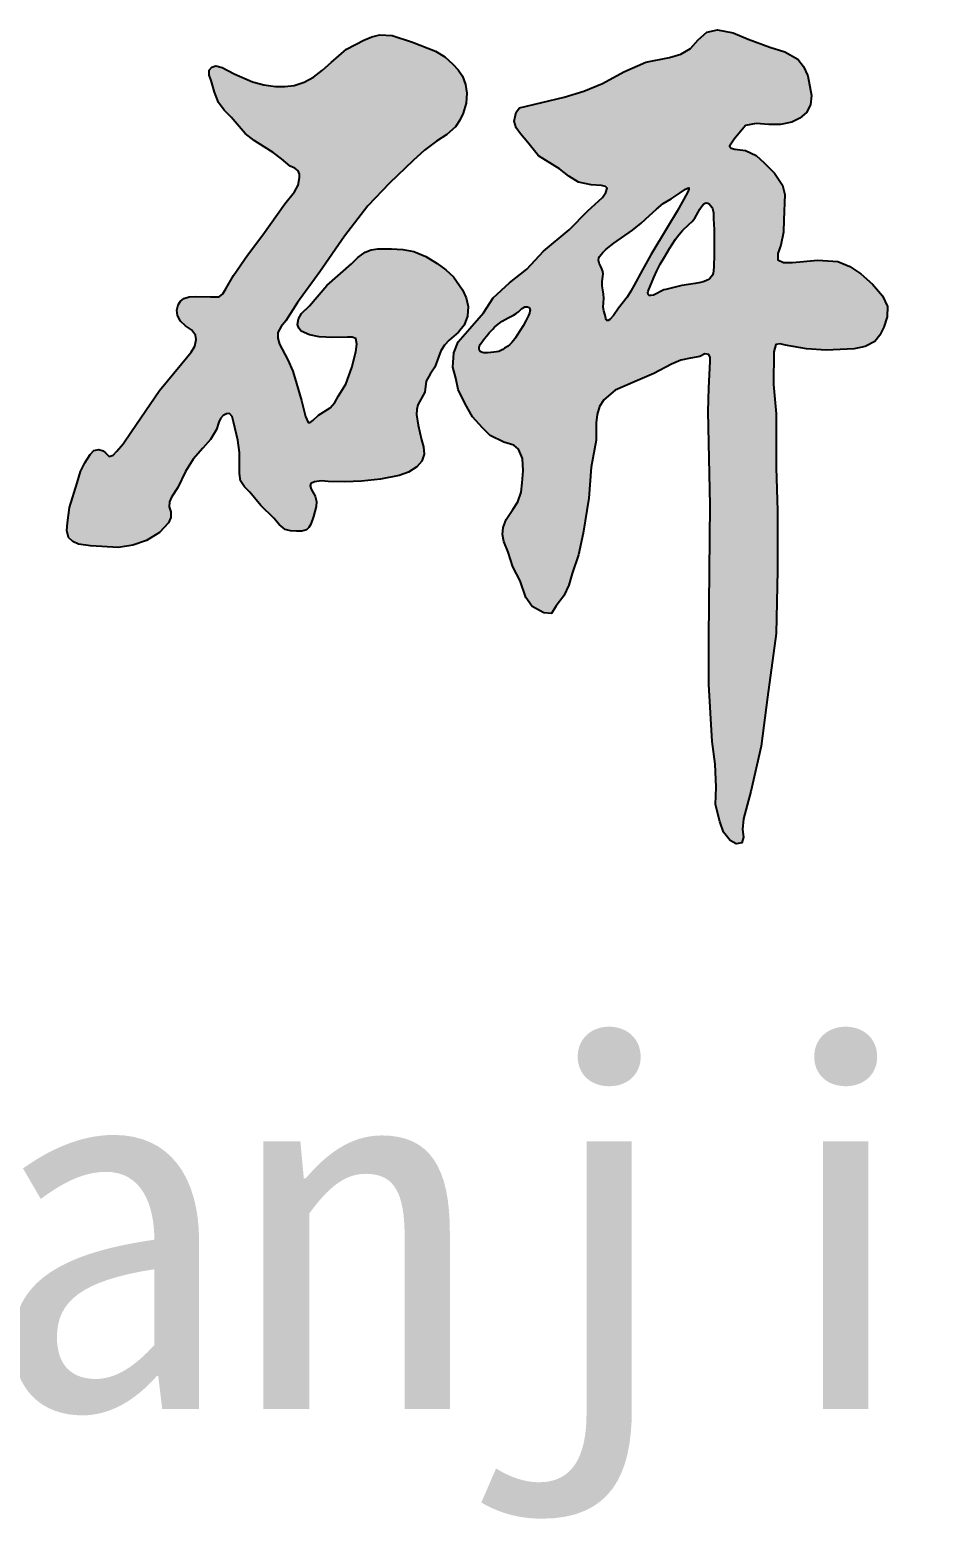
# Model space of a CAD drawing. Extents: x -137808 to 103746506, y -332957 to -111547.
# Drawn here: x -69057 to -68598, y -162863 to -162100 of the extents above; entities that cross this region are included whole.
import ezdxf

# ---------------------------------------------------------------- set-up
doc = ezdxf.new("R2010")
doc.units = 0
doc.header["$LTSCALE"] = 25
doc.header["$MEASUREMENT"] = 0
doc.layers.get('0').update_dxf_attribs({"linetype": 'CONTINUOUS'})
doc.styles.add('宋体', font='', dxfattribs={"width": 0.8})
doc.styles.get('宋体').set_extended_font_data('SimSun')

# ---------------------------------------------------------------- blocks, each defined once
blk = doc.blocks.new('tjnhty')
h = blk.add_hatch(color=256)
h.paths.add_polyline_path([(1271577.52, -1744027.78), (1271575, -1744022.31), (1271569.94, -1744016.24), (1271563.92, -1744011.09), (1271558.3, -1744007.26), (1271552.12, -1744004.68), (1271542.06, -1744004.1), (1271529.09, -1744005.27), (1271524.53, -1744005.25), (1271521.51, -1744003.95), (1271521.58, -1744000.66), (1271523.11, -1743996.38), (1271524.43, -1743989.75), (1271524.72, -1743983.56), (1271525.15, -1743970.6), (1271524, -1743965.76), (1271519.91, -1743959.67), (1271514.61, -1743954.39), (1271510.57, -1743950.62), (1271505.05, -1743948.13), (1271499.73, -1743947.44), (1271497.75, -1743946.95), (1271496.97, -1743945.99), (1271499.28, -1743942.37), (1271505.05, -1743935.45), (1271510.52, -1743934.45), (1271516.92, -1743934.96), (1271523.01, -1743934.92), (1271528.78, -1743933.64), (1271532.88, -1743931.71), (1271536.2, -1743928.86), (1271538.22, -1743924.83), (1271538.8, -1743920.1), (1271536.86, -1743910.08), (1271534.74, -1743905.34), (1271531.75, -1743901.52), (1271525.19, -1743897.8), (1271517.57, -1743895.42), (1271506.37, -1743891.31), (1271498.8, -1743888.18), (1271490.87, -1743886.69), (1271485.43, -1743887.85), (1271481.02, -1743891.65), (1271477.02, -1743896.08), (1271472.11, -1743899.08), (1271466.39, -1743900.75), (1271454.28, -1743903.17), (1271442.97, -1743908.11), (1271432.19, -1743914.04), (1271422.57, -1743917.94), (1271412.57, -1743920.96), (1271389.83, -1743926.39), (1271388.05, -1743928.57), (1271387.08, -1743933.18), (1271388.12, -1743936.6), (1271390.24, -1743939.74), (1271394.13, -1743944.11), (1271399.47, -1743950.91), (1271410.16, -1743957.46), (1271414.9, -1743961.27), (1271419.85, -1743964.26), (1271426.28, -1743965.7), (1271431.63, -1743966), (1271433.63, -1743966.45), (1271434.57, -1743967.44), (1271433.9, -1743969.57), (1271432.07, -1743972.06), (1271424.74, -1743979), (1271415.1, -1743988.63), (1271401.98, -1743999.42), (1271393.5, -1744008.67), (1271384.62, -1744015.7), (1271376.42, -1744023.22), (1271371.37, -1744030.98), (1271364.38, -1744038.94), (1271358.55, -1744045.74), (1271356.22, -1744051.37), (1271355.83, -1744058.55), (1271357.39, -1744064.18), (1271358.55, -1744070.01), (1271362.05, -1744077.38), (1271365.88, -1744083.98), (1271370.89, -1744089.52), (1271374.83, -1744093.46), (1271381.74, -1744096.8), (1271386.83, -1744098.32), (1271389.34, -1744100.44), (1271391.31, -1744105.22), (1271391.66, -1744111.42), (1271391.16, -1744117.64), (1271390.61, -1744122.43), (1271388.87, -1744127.23), (1271386.36, -1744131.15), (1271382.98, -1744136.38), (1271381.46, -1744140.3), (1271381.21, -1744143.9), (1271381.89, -1744147.48), (1271384.07, -1744153.04), (1271386.4, -1744160.38), (1271390.12, -1744167.64), (1271392.98, -1744176.02), (1271396.18, -1744180.69), (1271402.14, -1744183.89), (1271406.04, -1744184.23), (1271408.55, -1744180.34), (1271412.35, -1744175.24), (1271414.92, -1744169.84), (1271416.71, -1744163.87), (1271419.89, -1744154.35), (1271422.27, -1744143.23), (1271425.25, -1744125.36), (1271426.44, -1744109.68), (1271428.83, -1744095.78), (1271428.97, -1744087.02), (1271429.35, -1744082.75), (1271430.56, -1744078.73), (1271432.8, -1744075.21), (1271438.56, -1744070.41), (1271448.8, -1744065.93), (1271458.41, -1744061.78), (1271467.39, -1744057.05), (1271472.04, -1744055.14), (1271476.97, -1744054.07), (1271481.74, -1744053.21), (1271484.32, -1744051.88), (1271486.35, -1744052.2), (1271487.12, -1744053.71), (1271487.14, -1744055.79), (1271486.32, -1744069.22), (1271486.03, -1744081.16), (1271487.07, -1744128.95), (1271486.43, -1744196.3), (1271486.43, -1744220.46), (1271488.05, -1744249.49), (1271489.56, -1744261.13), (1271490.07, -1744272.84), (1271489.83, -1744281.65), (1271492.05, -1744290.22), (1271493.95, -1744295.77), (1271497.21, -1744299.89), (1271500.38, -1744301.72), (1271503.16, -1744301.24), (1271504.06, -1744298.34), (1271503.56, -1744294.42), (1271504.1, -1744288.96), (1271507.89, -1744274.97), (1271513.14, -1744251.95), (1271516.35, -1744226.88), (1271520.75, -1744194.49), (1271521.34, -1744162.3), (1271521.34, -1744131.89), (1271520.75, -1744109.83), (1271520.75, -1744082.4), (1271519.44, -1744067.42), (1271519.46, -1744050.85), (1271520.62, -1744047.12), (1271522.77, -1744046.75), (1271525.52, -1744047.36), (1271536.25, -1744049.22), (1271546.27, -1744049.92), (1271560.49, -1744049.22), (1271566.14, -1744048.02), (1271570.99, -1744045.49), (1271573.67, -1744042.25), (1271575.65, -1744038.27), (1271577.39, -1744033.01)])
h.paths.add_polyline_path([(1271488.21, -1744011.64), (1271487.61, -1744012.57), (1271486.82, -1744013.39), (1271485.89, -1744014.08), (1271484.88, -1744014.64), (1271483.54, -1744015.17), (1271482.17, -1744015.54), (1271479.37, -1744015.98), (1271475.94, -1744016.4), (1271472.54, -1744016.98), (1271466.53, -1744018.48), (1271464.4, -1744018.95), (1271463.36, -1744019.25), (1271462.36, -1744019.64), (1271459.19, -1744021.48), (1271458.1, -1744021.95), (1271456.86, -1744022.14), (1271455.98, -1744022.04), (1271455.36, -1744021.64), (1271455.25, -1744020.77), (1271455.52, -1744019.81), (1271458.29, -1744012.86), (1271459.83, -1744009.46), (1271461.53, -1744006.14), (1271463.89, -1744002.12), (1271466.36, -1743998.15), (1271469.37, -1743993.39), (1271471.02, -1743991.11), (1271472.87, -1743988.98), (1271476.21, -1743985.88), (1271477.81, -1743984.32), (1271479.21, -1743982.65), (1271480.11, -1743981.19), (1271480.93, -1743979.65), (1271481.8, -1743978.07), (1271482.87, -1743976.48), (1271484.16, -1743975.08), (1271485.43, -1743974.7), (1271486.61, -1743975.43), (1271487.31, -1743976.15), (1271488.09, -1743977.3), (1271488.47, -1743978.46), (1271488.71, -1743979.95), (1271488.71, -1743982.98), (1271489.04, -1743988.48), (1271489.09, -1743991.73), (1271489.04, -1743994.98), (1271489.04, -1744001.31), (1271488.88, -1744007.31), (1271488.77, -1744009.56), (1271488.58, -1744010.64)], flags=16)
h.paths.add_polyline_path([(1271456.83, -1744001.32), (1271452.5, -1744009.01), (1271448.32, -1744016.81), (1271446.61, -1744019.95), (1271444.65, -1744022.98), (1271440.32, -1744028.48), (1271437.82, -1744032.31), (1271435.94, -1744034.28), (1271435.03, -1744034.84), (1271434.14, -1744034.8), (1271433.79, -1744033.75), (1271433.48, -1744032.14), (1271432.89, -1744029.95), (1271432.48, -1744027.98), (1271432.58, -1744025.77), (1271432.81, -1744023.48), (1271432.7, -1744021.34), (1271432.37, -1744019.23), (1271432.05, -1744017.12), (1271431.98, -1744014.98), (1271432.31, -1744012.36), (1271432.42, -1744011.06), (1271432.31, -1744009.81), (1271431.83, -1744008.42), (1271431.13, -1744007.04), (1271430.48, -1744005.64), (1271430.15, -1744004.15), (1271430.22, -1744003.09), (1271430.65, -1744002.15), (1271432.26, -1744000.24), (1271434.05, -1743998.47), (1271437.98, -1743995.32), (1271447.49, -1743988.82), (1271451.9, -1743985.24), (1271456.16, -1743981.32), (1271459.65, -1743978.03), (1271463.16, -1743975.15), (1271467.12, -1743972.76), (1271471.84, -1743969.82), (1271474.49, -1743967.93), (1271475.54, -1743967.3), (1271476.17, -1743967.15), (1271476.23, -1743967.85), (1271475.66, -1743969.29), (1271473.67, -1743972.99), (1271470.17, -1743979.15), (1271465.33, -1743987.32)], flags=16)
h.paths.add_polyline_path([(1271394.83, -1744031.08), (1271394.41, -1744032.21), (1271393.74, -1744033.73), (1271393.05, -1744035.07), (1271391.63, -1744037.5), (1271388.59, -1744042.39), (1271387.75, -1744043.64), (1271386.86, -1744044.84), (1271385.92, -1744045.97), (1271384.88, -1744047.02), (1271383.61, -1744048.06), (1271382.23, -1744049), (1271381.26, -1744049.6), (1271380.25, -1744050.13), (1271379.21, -1744050.56), (1271378.13, -1744050.85), (1271376.68, -1744051.03), (1271375.22, -1744051.12), (1271373.47, -1744051.28), (1271372.57, -1744051.31), (1271371.28, -1744051.23), (1271369.98, -1744050.81), (1271369.13, -1744049.91), (1271369.16, -1744048.17), (1271369.8, -1744047.02), (1271371.99, -1744044.07), (1271373.12, -1744042.62), (1271374.29, -1744041.2), (1271376.14, -1744039.21), (1271377.12, -1744038.27), (1271378.13, -1744037.36), (1271379.54, -1744036.25), (1271381, -1744035.22), (1271382.52, -1744034.27), (1271384.09, -1744033.4), (1271386.74, -1744032.04), (1271388.03, -1744031.27), (1271389.25, -1744030.36), (1271391.02, -1744028.75), (1271392.21, -1744027.99), (1271393.09, -1744027.84), (1271394.43, -1744027.95), (1271395.08, -1744028.71), (1271395.18, -1744029.68)], flags=16)
h.paths.add_polyline_path([(1271337.36, -1744080.21), (1271337.99, -1744077.75), (1271341.53, -1744071.46), (1271342.26, -1744065.85), (1271344.18, -1744062.14), (1271346.6, -1744058.56), (1271349.73, -1744050.23), (1271351.54, -1744047.35), (1271353.9, -1744044.86), (1271358.76, -1744040.86), (1271361.54, -1744037.22), (1271363.3, -1744032.59), (1271363.62, -1744027.68), (1271362.58, -1744023.31), (1271360.67, -1744019.18), (1271356.15, -1744012.58), (1271352.23, -1744008.98), (1271347.82, -1744005.82), (1271341.99, -1744002.17), (1271335.84, -1743999.57), (1271330.34, -1743998.65), (1271324.55, -1743998.36), (1271317.45, -1743998.29), (1271314.08, -1743998.78), (1271311.01, -1743999.92), (1271307.41, -1744002.66), (1271304.06, -1744005.99), (1271291.56, -1744016.92), (1271282.74, -1744027.35), (1271278.67, -1744031.21), (1271277.04, -1744033.92), (1271276.63, -1744036.91), (1271277.26, -1744038.72), (1271278.46, -1744040.23), (1271282.6, -1744042.13), (1271287.56, -1744043.21), (1271294.41, -1744043.48), (1271302.01, -1744043.28), (1271304.48, -1744043.29), (1271306.28, -1744044.09), (1271306.78, -1744046.97), (1271306.34, -1744050.79), (1271304.27, -1744058.88), (1271301.2, -1744067.29), (1271297.49, -1744073.3), (1271295.51, -1744076.65), (1271293.22, -1744079.42), (1271287.32, -1744083.03), (1271284.32, -1744085.89), (1271283.01, -1744086.85), (1271281.96, -1744086.85), (1271280.65, -1744083.79), (1271278.54, -1744075.62), (1271276.07, -1744066.99), (1271274.14, -1744060.74), (1271271.67, -1744054.84), (1271267.44, -1744046.91), (1271266.54, -1744043.89), (1271266.56, -1744040.93), (1271268.17, -1744037.85), (1271270.56, -1744035), (1271276.6, -1744025.6), (1271287.96, -1744009.99), (1271300.57, -1743991.89), (1271312.43, -1743976.43), (1271323.42, -1743964.75), (1271335.54, -1743953.2), (1271341.33, -1743948.06), (1271347.51, -1743943.35), (1271352.65, -1743939.96), (1271357.19, -1743936.03), (1271359.43, -1743932.77), (1271361.11, -1743929.1), (1271362.57, -1743924.09), (1271363.01, -1743918.94), (1271362.33, -1743914.44), (1271360.66, -1743910.22), (1271358.49, -1743906.98), (1271355.85, -1743904.08), (1271351.64, -1743900.44), (1271346.96, -1743897.5), (1271335.16, -1743892.98), (1271324.87, -1743889.52), (1271318.48, -1743889.26), (1271314.39, -1743890.26), (1271310.42, -1743891.83), (1271301.49, -1743896.44), (1271293.66, -1743903.36), (1271289.31, -1743907.23), (1271284.63, -1743910.68), (1271279.93, -1743913.27), (1271274.9, -1743914.99), (1271270.12, -1743915.6), (1271265.26, -1743915.49), (1271259.3, -1743914.71), (1271253.52, -1743913.19), (1271244.29, -1743909.08), (1271238.07, -1743905.87), (1271234.88, -1743904.95), (1271232.82, -1743905.69), (1271231.43, -1743907.27), (1271231.44, -1743909.73), (1271232.46, -1743912.4), (1271234.24, -1743918.34), (1271236.22, -1743923.69), (1271239.2, -1743927.54), (1271242.72, -1743931.21), (1271249.91, -1743939.42), (1271254.47, -1743943.08), (1271259.5, -1743946.26), (1271264.14, -1743949.13), (1271268.4, -1743952.42), (1271272.85, -1743956.18), (1271275.12, -1743957.22), (1271276.95, -1743958.57), (1271277.56, -1743960.15), (1271277.64, -1743961.99), (1271276.81, -1743965.79), (1271275.02, -1743969.17), (1271270.11, -1743975.33), (1271258.81, -1743991.07), (1271251.06, -1744001.45), (1271243.84, -1744011.96), (1271240.04, -1744018.74), (1271238.5, -1744021.19), (1271236.51, -1744022.82), (1271232.16, -1744022.82), (1271224.28, -1744022.54), (1271221.33, -1744022.76), (1271218.58, -1744023.63), (1271216.83, -1744025), (1271215.59, -1744026.89), (1271214.96, -1744029.59), (1271215.32, -1744032.32), (1271216.9, -1744035.15), (1271219.39, -1744037.47), (1271222.46, -1744039.67), (1271224.55, -1744042.36), (1271224.83, -1744044.53), (1271224.1, -1744047.95), (1271222.38, -1744051.06), (1271217.49, -1744056.74), (1271206.08, -1744070.59), (1271191.92, -1744091.39), (1271187.61, -1744097.64), (1271184.38, -1744101.51), (1271182.47, -1744103.45), (1271180.49, -1744104.1), (1271178.55, -1744102.38), (1271177.48, -1744101.3), (1271175.14, -1744100.55), (1271172.73, -1744101.08), (1271170.79, -1744103.24), (1271168.04, -1744107.46), (1271165.84, -1744111.85), (1271164.11, -1744117.67), (1271160.23, -1744130.16), (1271159.15, -1744137.92), (1271158.91, -1744141.9), (1271159.8, -1744145.46), (1271161.91, -1744147.57), (1271164.76, -1744148.9), (1271171.01, -1744149.77), (1271185.24, -1744150.63), (1271192.56, -1744149.45), (1271199.46, -1744146.96), (1271206.15, -1744142.87), (1271210.7, -1744138.01), (1271211.96, -1744135.2), (1271211.97, -1744132.32), (1271211.09, -1744129.77), (1271211.17, -1744127.29), (1271212.26, -1744124.86), (1271215.54, -1744120.03), (1271219.48, -1744111.82), (1271223.34, -1744105.61), (1271228.2, -1744099.85), (1271232.22, -1744095.43), (1271235.21, -1744090.45), (1271236.41, -1744086.59), (1271237.27, -1744084.79), (1271238.63, -1744083.27), (1271240.29, -1744082.36), (1271241.89, -1744082.25), (1271243.24, -1744083.86), (1271243.94, -1744086.52), (1271246.16, -1744095.92), (1271246.95, -1744102.21), (1271247.02, -1744108.91), (1271246.89, -1744112.92), (1271247.53, -1744116.61), (1271249.52, -1744119.63), (1271252.15, -1744122.42), (1271257.9, -1744129.19), (1271264.48, -1744135.66), (1271267.21, -1744138.88), (1271270.29, -1744141.37), (1271272.98, -1744142.13), (1271276, -1744142.32), (1271278.77, -1744142.26), (1271281.15, -1744141.56), (1271282.41, -1744140.38), (1271283.34, -1744138.73), (1271284.67, -1744134.8), (1271286.13, -1744129.62), (1271286.23, -1744127.07), (1271285.49, -1744124.39), (1271283.52, -1744120.78), (1271282.97, -1744119.19), (1271283.34, -1744117.94), (1271285.18, -1744117.02), (1271288.76, -1744116.6), (1271292.24, -1744116.87), (1271300.72, -1744117.14), (1271309.28, -1744116.72), (1271318.96, -1744115.73), (1271328.48, -1744113.8), (1271333.17, -1744112.17), (1271337.38, -1744109.51), (1271339.93, -1744106.48), (1271341.22, -1744102.91), (1271340.89, -1744099.31), (1271339.84, -1744095.7), (1271338.15, -1744088.18), (1271337.31, -1744082.83)])
at = {"color": 7}
for points in [[(1271238.07, -1743905.87), (1271244.29, -1743909.08), (1271253.52, -1743913.19), (1271259.3, -1743914.71), (1271265.26, -1743915.49), (1271270.12, -1743915.6), (1271274.9, -1743914.99), (1271279.93, -1743913.27), (1271284.63, -1743910.68), (1271289.31, -1743907.23), (1271293.66, -1743903.36), (1271301.49, -1743896.44), (1271310.42, -1743891.83), (1271314.39, -1743890.26), (1271318.48, -1743889.26), (1271324.87, -1743889.52), (1271335.16, -1743892.98), (1271346.96, -1743897.5), (1271351.64, -1743900.44), (1271355.85, -1743904.08), (1271358.49, -1743906.98), (1271360.66, -1743910.22), (1271362.33, -1743914.44), (1271363.01, -1743918.94), (1271362.57, -1743924.09), (1271361.11, -1743929.1), (1271359.43, -1743932.77), (1271357.19, -1743936.03), (1271352.65, -1743939.96), (1271347.51, -1743943.35), (1271341.33, -1743948.06), (1271335.54, -1743953.2), (1271323.42, -1743964.75), (1271312.43, -1743976.43), (1271300.57, -1743991.89), (1271287.96, -1744009.99), (1271276.6, -1744025.6), (1271270.56, -1744035), (1271268.17, -1744037.85), (1271266.56, -1744040.93), (1271266.54, -1744043.89), (1271267.44, -1744046.91), (1271271.67, -1744054.84), (1271274.14, -1744060.74), (1271276.07, -1744066.99), (1271278.54, -1744075.62), (1271280.65, -1744083.79), (1271281.96, -1744086.85), (1271283.01, -1744086.85), (1271284.32, -1744085.89), (1271287.32, -1744083.03), (1271293.22, -1744079.42), (1271295.51, -1744076.65), (1271297.49, -1744073.3), (1271301.2, -1744067.29), (1271304.27, -1744058.88), (1271306.34, -1744050.79), (1271306.78, -1744046.97), (1271306.28, -1744044.09), (1271304.48, -1744043.29), (1271302.01, -1744043.28), (1271294.41, -1744043.48), (1271287.56, -1744043.21), (1271282.6, -1744042.13), (1271278.46, -1744040.23), (1271277.26, -1744038.72), (1271276.63, -1744036.91), (1271277.04, -1744033.92), (1271278.67, -1744031.21), (1271282.74, -1744027.35), (1271291.56, -1744016.92), (1271304.06, -1744005.99), (1271307.41, -1744002.66), (1271311.01, -1743999.92), (1271314.08, -1743998.78), (1271317.45, -1743998.29), (1271324.55, -1743998.36), (1271330.34, -1743998.65), (1271335.84, -1743999.57), (1271341.99, -1744002.17), (1271347.82, -1744005.82), (1271352.23, -1744008.98), (1271356.15, -1744012.58), (1271360.67, -1744019.18), (1271362.58, -1744023.31), (1271363.62, -1744027.68), (1271363.3, -1744032.59), (1271361.54, -1744037.22), (1271358.76, -1744040.86), (1271353.9, -1744044.86), (1271351.54, -1744047.35), (1271349.73, -1744050.23), (1271346.6, -1744058.56), (1271344.18, -1744062.14), (1271342.26, -1744065.85), (1271341.53, -1744071.46), (1271337.99, -1744077.75), (1271337.36, -1744080.21), (1271337.31, -1744082.83), (1271338.15, -1744088.18), (1271339.84, -1744095.7), (1271340.89, -1744099.31), (1271341.22, -1744102.91), (1271339.93, -1744106.48), (1271337.38, -1744109.51), (1271333.17, -1744112.17), (1271328.48, -1744113.8), (1271318.96, -1744115.73), (1271309.28, -1744116.72), (1271300.72, -1744117.14), (1271292.24, -1744116.87), (1271288.76, -1744116.6), (1271285.18, -1744117.02), (1271283.34, -1744117.94), (1271282.97, -1744119.19), (1271283.52, -1744120.78), (1271285.49, -1744124.39), (1271286.23, -1744127.07), (1271286.13, -1744129.62), (1271284.67, -1744134.8), (1271283.34, -1744138.73), (1271282.41, -1744140.38), (1271281.15, -1744141.56), (1271278.77, -1744142.26), (1271276, -1744142.32), (1271272.98, -1744142.13), (1271270.29, -1744141.37), (1271267.21, -1744138.88), (1271264.48, -1744135.66), (1271257.9, -1744129.19), (1271252.15, -1744122.42), (1271249.52, -1744119.63), (1271247.53, -1744116.61), (1271246.89, -1744112.92), (1271247.02, -1744108.91), (1271246.95, -1744102.21), (1271246.16, -1744095.92), (1271243.94, -1744086.52), (1271243.24, -1744083.86), (1271241.89, -1744082.25), (1271240.29, -1744082.36), (1271238.63, -1744083.27), (1271237.27, -1744084.79), (1271236.41, -1744086.59), (1271235.21, -1744090.45), (1271232.22, -1744095.43), (1271228.2, -1744099.85), (1271223.34, -1744105.61), (1271219.48, -1744111.82), (1271215.54, -1744120.03), (1271212.26, -1744124.86), (1271211.17, -1744127.29), (1271211.09, -1744129.77), (1271211.97, -1744132.32), (1271211.96, -1744135.2), (1271210.7, -1744138.01), (1271206.15, -1744142.87), (1271199.46, -1744146.96), (1271192.56, -1744149.45), (1271185.24, -1744150.63), (1271171.01, -1744149.77), (1271164.76, -1744148.9), (1271161.91, -1744147.57), (1271159.8, -1744145.46), (1271158.91, -1744141.9), (1271159.15, -1744137.92), (1271160.23, -1744130.16), (1271164.11, -1744117.67), (1271165.84, -1744111.85), (1271168.04, -1744107.46), (1271170.79, -1744103.24), (1271172.73, -1744101.08), (1271175.14, -1744100.55), (1271177.48, -1744101.3), (1271178.55, -1744102.38), (1271180.49, -1744104.1), (1271182.47, -1744103.45), (1271184.38, -1744101.51), (1271187.61, -1744097.64), (1271191.92, -1744091.39), (1271206.08, -1744070.59), (1271217.49, -1744056.74), (1271222.38, -1744051.06), (1271224.1, -1744047.95), (1271224.83, -1744044.53), (1271224.55, -1744042.36), (1271222.46, -1744039.67), (1271219.39, -1744037.47), (1271216.9, -1744035.15), (1271215.32, -1744032.32), (1271214.96, -1744029.59), (1271215.59, -1744026.89), (1271216.83, -1744025), (1271218.58, -1744023.63), (1271221.33, -1744022.76), (1271224.28, -1744022.54), (1271232.16, -1744022.82), (1271236.51, -1744022.82), (1271238.5, -1744021.19), (1271240.04, -1744018.74), (1271243.84, -1744011.96), (1271251.06, -1744001.45), (1271258.81, -1743991.07), (1271270.11, -1743975.33), (1271275.02, -1743969.17), (1271276.81, -1743965.79), (1271277.64, -1743961.99), (1271277.56, -1743960.15), (1271276.95, -1743958.57), (1271275.12, -1743957.22), (1271272.85, -1743956.18), (1271268.4, -1743952.42), (1271264.14, -1743949.13), (1271259.5, -1743946.26), (1271254.47, -1743943.08), (1271249.91, -1743939.42), (1271242.72, -1743931.21), (1271239.2, -1743927.54), (1271236.22, -1743923.69), (1271234.24, -1743918.34), (1271232.46, -1743912.4), (1271231.44, -1743909.73), (1271231.43, -1743907.27), (1271232.82, -1743905.69), (1271234.88, -1743904.95)], [(1271389.83, -1743926.39), (1271412.57, -1743920.96), (1271422.57, -1743917.94), (1271432.19, -1743914.04), (1271442.97, -1743908.11), (1271454.28, -1743903.17), (1271466.39, -1743900.75), (1271472.11, -1743899.08), (1271477.02, -1743896.08), (1271481.02, -1743891.65), (1271485.43, -1743887.85), (1271490.87, -1743886.69), (1271498.8, -1743888.18), (1271506.37, -1743891.31), (1271517.57, -1743895.42), (1271525.19, -1743897.8), (1271531.75, -1743901.52), (1271534.74, -1743905.34), (1271536.86, -1743910.08), (1271538.8, -1743920.1), (1271538.22, -1743924.83), (1271536.2, -1743928.86), (1271532.88, -1743931.71), (1271528.78, -1743933.64), (1271523.01, -1743934.92), (1271516.92, -1743934.96), (1271510.52, -1743934.45), (1271505.05, -1743935.45), (1271499.28, -1743942.37), (1271496.97, -1743945.99), (1271497.75, -1743946.95), (1271499.73, -1743947.44), (1271505.05, -1743948.13), (1271510.57, -1743950.62), (1271514.61, -1743954.39), (1271519.91, -1743959.67), (1271524, -1743965.76), (1271525.15, -1743970.6), (1271524.72, -1743983.56), (1271524.43, -1743989.75), (1271523.11, -1743996.38), (1271521.58, -1744000.66), (1271521.51, -1744003.95), (1271524.53, -1744005.25), (1271529.09, -1744005.27), (1271542.06, -1744004.1), (1271552.12, -1744004.68), (1271558.3, -1744007.26), (1271563.92, -1744011.09), (1271569.94, -1744016.24), (1271575, -1744022.31), (1271577.52, -1744027.78), (1271577.39, -1744033.01), (1271575.65, -1744038.27), (1271573.67, -1744042.25), (1271570.99, -1744045.49), (1271566.14, -1744048.02), (1271560.49, -1744049.22), (1271546.27, -1744049.92), (1271536.25, -1744049.22), (1271525.52, -1744047.36), (1271522.77, -1744046.75), (1271520.62, -1744047.12), (1271519.46, -1744050.85), (1271519.44, -1744067.42), (1271520.75, -1744082.4), (1271520.75, -1744109.83), (1271521.34, -1744131.89), (1271521.34, -1744162.3), (1271520.75, -1744194.49), (1271516.35, -1744226.88), (1271513.14, -1744251.95), (1271507.89, -1744274.97), (1271504.1, -1744288.96), (1271503.56, -1744294.42), (1271504.06, -1744298.34), (1271503.16, -1744301.24), (1271500.38, -1744301.72), (1271497.21, -1744299.89), (1271493.95, -1744295.77), (1271492.05, -1744290.22), (1271489.83, -1744281.65), (1271490.07, -1744272.84), (1271489.56, -1744261.13), (1271488.05, -1744249.49), (1271486.43, -1744220.46), (1271486.43, -1744196.3), (1271487.07, -1744128.95), (1271486.03, -1744081.16), (1271486.32, -1744069.22), (1271487.14, -1744055.79), (1271487.12, -1744053.71), (1271486.35, -1744052.2), (1271484.32, -1744051.88), (1271481.74, -1744053.21), (1271476.97, -1744054.07), (1271472.04, -1744055.14), (1271467.39, -1744057.05), (1271458.41, -1744061.78), (1271448.8, -1744065.93), (1271438.56, -1744070.41), (1271432.8, -1744075.21), (1271430.56, -1744078.73), (1271429.35, -1744082.75), (1271428.97, -1744087.02), (1271428.83, -1744095.78), (1271426.44, -1744109.68), (1271425.25, -1744125.36), (1271422.27, -1744143.23), (1271419.89, -1744154.35), (1271416.71, -1744163.87), (1271414.92, -1744169.84), (1271412.35, -1744175.24), (1271408.55, -1744180.34), (1271406.04, -1744184.23), (1271402.14, -1744183.89), (1271396.18, -1744180.69), (1271392.98, -1744176.02), (1271390.12, -1744167.64), (1271386.4, -1744160.38), (1271384.07, -1744153.04), (1271381.89, -1744147.48), (1271381.21, -1744143.9), (1271381.46, -1744140.3), (1271382.98, -1744136.38), (1271386.36, -1744131.15), (1271388.87, -1744127.23), (1271390.61, -1744122.43), (1271391.16, -1744117.64), (1271391.66, -1744111.42), (1271391.31, -1744105.22), (1271389.34, -1744100.44), (1271386.83, -1744098.32), (1271381.74, -1744096.8), (1271374.83, -1744093.46), (1271370.89, -1744089.52), (1271365.88, -1744083.98), (1271362.05, -1744077.38), (1271358.55, -1744070.01), (1271357.39, -1744064.18), (1271355.83, -1744058.55), (1271356.22, -1744051.37), (1271358.55, -1744045.74), (1271364.38, -1744038.94), (1271371.37, -1744030.98), (1271376.42, -1744023.22), (1271384.62, -1744015.7), (1271393.5, -1744008.67), (1271401.98, -1743999.42), (1271415.1, -1743988.63), (1271424.74, -1743979), (1271432.07, -1743972.06), (1271433.9, -1743969.57), (1271434.57, -1743967.44), (1271433.63, -1743966.45), (1271431.63, -1743966), (1271426.28, -1743965.7), (1271419.85, -1743964.26), (1271414.9, -1743961.27), (1271410.16, -1743957.46), (1271399.47, -1743950.91), (1271394.13, -1743944.11), (1271390.24, -1743939.74), (1271388.12, -1743936.6), (1271387.08, -1743933.18), (1271388.05, -1743928.57)], [(1271430.65, -1744002.15), (1271432.26, -1744000.24), (1271434.05, -1743998.47), (1271437.98, -1743995.32), (1271447.49, -1743988.82), (1271451.9, -1743985.24), (1271456.16, -1743981.32), (1271459.65, -1743978.03), (1271463.16, -1743975.15), (1271467.12, -1743972.76), (1271471.84, -1743969.82), (1271474.49, -1743967.93), (1271475.54, -1743967.3), (1271476.17, -1743967.15), (1271476.23, -1743967.85), (1271475.66, -1743969.29), (1271473.67, -1743972.99), (1271470.17, -1743979.15), (1271465.33, -1743987.32), (1271456.83, -1744001.32), (1271452.5, -1744009.01), (1271448.32, -1744016.81), (1271446.61, -1744019.95), (1271444.65, -1744022.98), (1271440.32, -1744028.48), (1271437.82, -1744032.31), (1271435.94, -1744034.28), (1271435.03, -1744034.84), (1271434.31, -1744034.81), (1271434.01, -1744034.4), (1271433.79, -1744033.75), (1271433.48, -1744032.14), (1271432.89, -1744029.95), (1271432.48, -1744027.98), (1271432.58, -1744025.77), (1271432.81, -1744023.48), (1271432.7, -1744021.34), (1271432.37, -1744019.23), (1271432.05, -1744017.12), (1271431.98, -1744014.98), (1271432.31, -1744012.36), (1271432.42, -1744011.06), (1271432.31, -1744009.81), (1271431.83, -1744008.42), (1271431.13, -1744007.04), (1271430.48, -1744005.64), (1271430.15, -1744004.15), (1271430.22, -1744003.09)], [(1271455.52, -1744019.81), (1271458.29, -1744012.86), (1271459.83, -1744009.46), (1271461.53, -1744006.14), (1271463.89, -1744002.12), (1271466.36, -1743998.15), (1271469.37, -1743993.39), (1271471.02, -1743991.11), (1271472.87, -1743988.98), (1271476.21, -1743985.88), (1271477.81, -1743984.32), (1271479.21, -1743982.65), (1271480.11, -1743981.19), (1271480.93, -1743979.65), (1271481.8, -1743978.07), (1271482.87, -1743976.48), (1271483.89, -1743975.38), (1271484.45, -1743974.99), (1271485.04, -1743974.82), (1271485.83, -1743974.95), (1271486.61, -1743975.43), (1271487.31, -1743976.15), (1271487.88, -1743976.98), (1271488.23, -1743977.72), (1271488.47, -1743978.46), (1271488.71, -1743979.95), (1271488.71, -1743982.98), (1271489.04, -1743988.48), (1271489.09, -1743991.73), (1271489.04, -1743994.98), (1271489.04, -1744001.31), (1271488.88, -1744007.31), (1271488.77, -1744009.56), (1271488.58, -1744010.64), (1271488.21, -1744011.64), (1271487.61, -1744012.57), (1271486.82, -1744013.39), (1271485.89, -1744014.08), (1271484.88, -1744014.64), (1271483.54, -1744015.17), (1271482.17, -1744015.54), (1271479.37, -1744015.98), (1271475.94, -1744016.4), (1271472.54, -1744016.98), (1271466.53, -1744018.48), (1271464.4, -1744018.95), (1271463.36, -1744019.25), (1271462.36, -1744019.64), (1271459.19, -1744021.48), (1271458.1, -1744021.95), (1271456.86, -1744022.14), (1271455.98, -1744022.04), (1271455.36, -1744021.64), (1271455.25, -1744020.77)], [(1271369.8, -1744047.02), (1271371.99, -1744044.07), (1271373.12, -1744042.62), (1271374.29, -1744041.2), (1271376.14, -1744039.21), (1271377.12, -1744038.27), (1271378.13, -1744037.36), (1271379.54, -1744036.25), (1271381, -1744035.22), (1271382.52, -1744034.27), (1271384.09, -1744033.4), (1271386.74, -1744032.04), (1271388.03, -1744031.27), (1271389.25, -1744030.36), (1271391.02, -1744028.75), (1271391.98, -1744028.13), (1271392.51, -1744027.94), (1271393.09, -1744027.84), (1271393.95, -1744027.91), (1271394.68, -1744028.24), (1271394.95, -1744028.56), (1271395.11, -1744028.97), (1271395.16, -1744029.44), (1271395.11, -1744029.95), (1271394.83, -1744031.08), (1271394.41, -1744032.21), (1271393.74, -1744033.73), (1271393.05, -1744035.07), (1271391.63, -1744037.5), (1271388.59, -1744042.39), (1271387.75, -1744043.64), (1271386.86, -1744044.84), (1271385.92, -1744045.97), (1271384.88, -1744047.02), (1271383.61, -1744048.06), (1271382.23, -1744049), (1271381.26, -1744049.6), (1271380.25, -1744050.13), (1271379.21, -1744050.56), (1271378.13, -1744050.85), (1271376.68, -1744051.03), (1271375.22, -1744051.12), (1271373.47, -1744051.28), (1271372.57, -1744051.31), (1271371.65, -1744051.25), (1271370.99, -1744051.13), (1271370.35, -1744050.93), (1271369.81, -1744050.62), (1271369.4, -1744050.19), (1271369.14, -1744049.46), (1271369.15, -1744048.61), (1271369.39, -1744047.76)]]:
    blk.add_lwpolyline(points, close=True, dxfattribs=at)
at = {"color": 7, "style": '宋体'}
blk.add_text('jingxianguihuajianzhushejiyanjiuyuan', height=184.3738, dxfattribs=at).set_placement((1267730.76, -1744589.83))

msp = doc.modelspace()

# ---------------------------------------------------------------- block references
msp.add_blockref('tjnhty', (-1340197.1, 1581787.08))
msp.add_blockref('tjnhty', (-1340197.1, 1581787.08))

doc.saveas('drawing.dxf')
